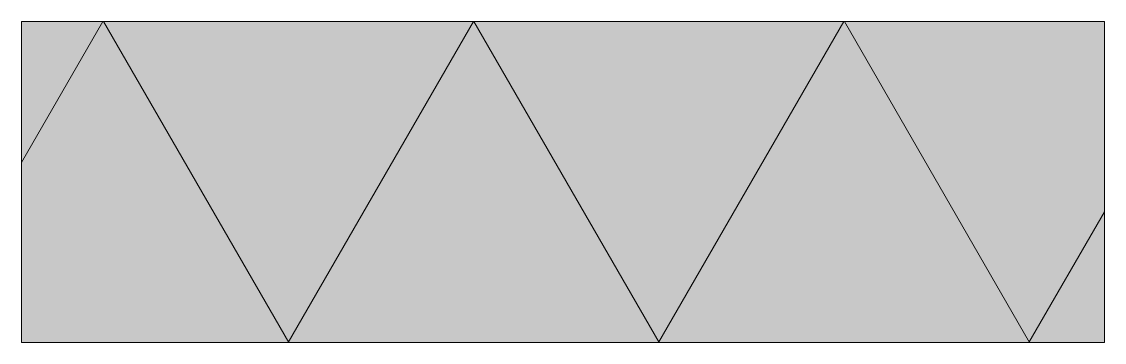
# Model space of a CAD drawing. Header units: metres. Extents: x 0 to 540, y 1 to 161.
import ezdxf

# ---------------------------------------------------------------- set-up
doc = ezdxf.new("R2010")
doc.units = ezdxf.units.M
doc.layers.add('A-DETL-GENF', color=92, linetype='Continuous', lineweight=18)

# ---------------------------------------------------------------- blocks, each defined once
blk = doc.blocks.new('42 isolatie - Type 1-3760843-00_0 Basismaterialen')
at = {"layer": 'A-DETL-GENF'}
blk.add_hatch(color=256, dxfattribs=at).paths.add_polyline_path([(540.28, 0.8), (540.28, 160.8), (0.28, 160.8), (0.28, 0.8)])
at = {"layer": 'A-DETL-GENF', "lineweight": 13}
h = blk.add_hatch(dxfattribs=at)
h.set_pattern_fill('FP_678', color=256, style=0, pattern_type=2)
h.set_pattern_definition([(60, (-2360.91, 160.98), (-138.564, 80), []), (120, (-2360.91, 160.98), (-138.564, -80), [])])
h.paths.add_polyline_path([(540.28, 0.8), (540.28, 160.8), (0.28, 160.8), (0.28, 0.8)])
at = {"layer": 'A-DETL-GENF'}
for p, q in [((540.28, 160.8), (0.28, 160.8)), ((0.28, 160.8), (0.28, 0.8)), ((540.28, 160.8), (0.28, 160.8)), ((0.28, 160.8), (0.28, 0.8)), ((540.28, 0.8), (540.28, 160.8)), ((540.28, 0.8), (540.28, 160.8)), ((0.28, 0.8), (540.28, 0.8)), ((0.28, 0.8), (540.28, 0.8))]:
    blk.add_line(p, q, dxfattribs=at)

msp = doc.modelspace()

# ---------------------------------------------------------------- block references
msp.add_blockref('42 isolatie - Type 1-3760843-00_0 Basismaterialen', (0, 0))

doc.saveas('drawing.dxf')
